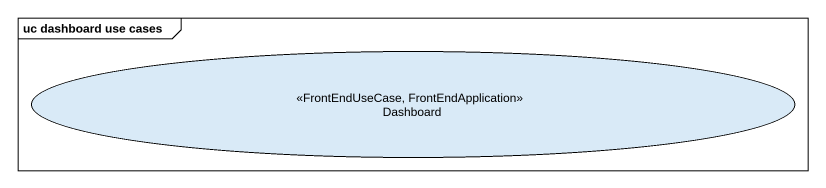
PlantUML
@startuml
mainframe uc dashboard use cases
usecase Dashboard <<FrontEndUseCase, FrontEndApplication>>
@enduml
